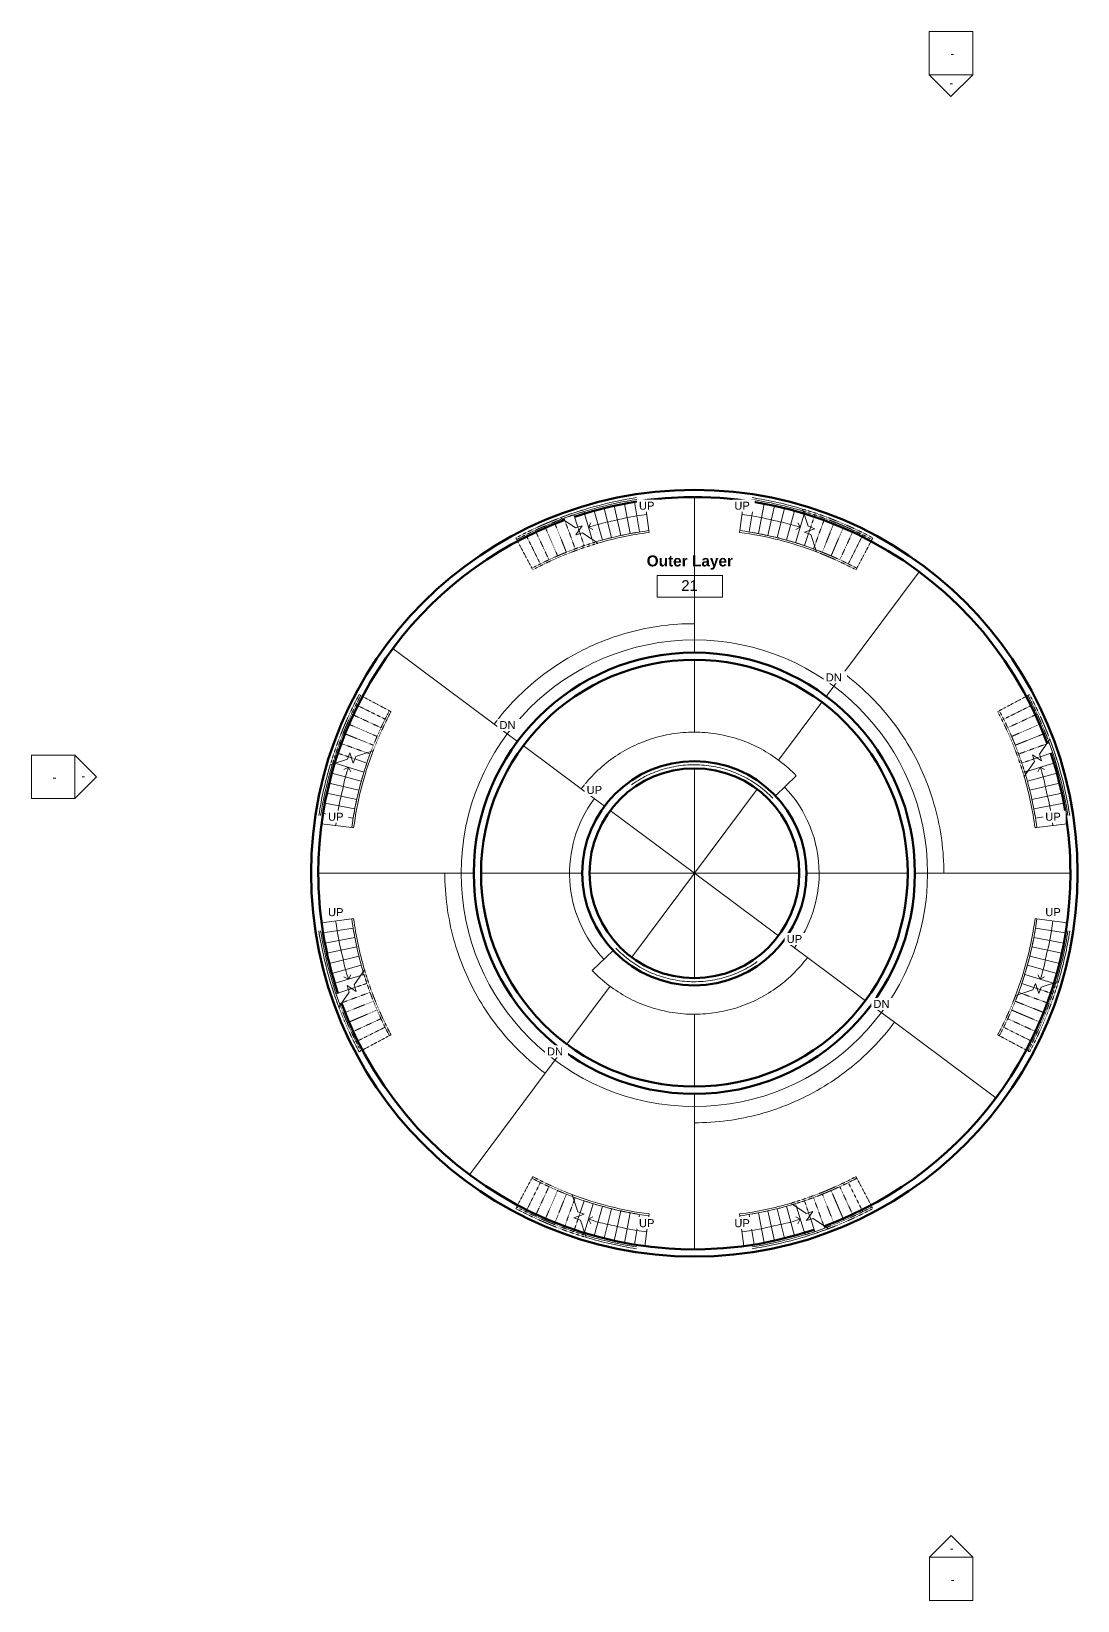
# Model space of a CAD drawing. Header units: inches. Extents: x -1067 to 992, y -835 to 901.
# Drawn here: x -1067 to 91, y -835 to 901 of the extents above; entities that cross this region are included whole.
import ezdxf

# ---------------------------------------------------------------- set-up
doc = ezdxf.new("R2010")
doc.units = ezdxf.units.IN
doc.header["$MEASUREMENT"] = 0
doc.linetypes.add('Overhead 1_16_', pattern=[0.101562, 0.0625, -0.039062])
for name, color, linetype, lineweight in [('A-ANNO-SYMB', 6, 'Continuous', 9), ('A-ANNO-TEXT', 2, 'Continuous', 9), ('A-AREA-IDEN', 2, 'Continuous', 9), ('A-DETL', 5, 'Continuous', 9), ('A-FLOR-HRAL', 1, 'Continuous', 9), ('A-FLOR-STRS', 2, 'Continuous', 9), ('A-SECT-MBND', 5, 'Overhead 1_16_', 9), ('A-WALL', 2, 'Continuous', 13)]:
    doc.layers.add(name, color=color, linetype=linetype, lineweight=lineweight)

# ---------------------------------------------------------------- blocks, each defined once
blk = doc.blocks.new('Railing - Railing-176535-Arena O Ring')
at = {"layer": 'A-FLOR-HRAL'}
for p, q in [((-688.7, 105.3), (-691.2, 104.5)), ((-688.7, 105.3), (-691.2, 104.5)), ((-712.3, 20.3), (-710.3, 20)), ((-710.3, 20), (-712.3, 20.3))]:
    blk.add_line(p, q, dxfattribs=at)
for points in [[(-691.2, 104.5), (-701.4, 77.4), (-708.5, 49), (-712.3, 20.3)], [(-712.3, 20.3), (-708.5, 49), (-701.4, 77.4), (-691.2, 104.5)], [(-710.3, 20), (-706.5, 49.1), (-699.2, 77.9), (-688.7, 105.3)], [(-710.3, 20), (-706.5, 49.1), (-699.2, 77.9), (-688.7, 105.3)]]:
    blk.add_open_spline(points, degree=3, dxfattribs=at)
at = {"layer": 'A-SECT-MBND'}
blk.add_line((-670.8, 149.6), (-669, 148.7), dxfattribs=at)
for radius, end in [(382.2, 159.3876), (380.2, 159.1443)]:
    blk.add_arc((-333.4, -30.1), radius, 151.9565, end, dxfattribs=at)
blk = doc.blocks.new('Railing - Railing-176539-Arena O Ring')
at = {"layer": 'A-FLOR-HRAL'}
blk.add_line((-733.9, 90.4), (-736.3, 89.6), dxfattribs=at)
blk.add_line((-733.9, 90.4), (-736.3, 89.6), dxfattribs=at)
for points in [[(-736.3, 89.6), (-741.7, 71.4), (-745.9, 52.7), (-748.8, 33.9)], [(-748.8, 33.9), (-745.9, 52.7), (-741.7, 71.4), (-736.3, 89.6)], [(-746.8, 33.6), (-743.8, 52.8), (-739.5, 71.8), (-733.9, 90.4)], [(-746.8, 33.6), (-743.8, 52.8), (-739.5, 71.8), (-733.9, 90.4)]]:
    blk.add_open_spline(points, degree=3, dxfattribs=at)
at = {"layer": 'A-SECT-MBND'}
blk.add_line((-704.3, 167.5), (-702.6, 166.5), dxfattribs=at)
for radius, end in [(420.2, 163.4497), (418.2, 163.259)]:
    blk.add_arc((-333.4, -30.1), radius, 151.9565, end, dxfattribs=at)
blk = doc.blocks.new('Railing - Railing-176648-Arena O Ring')
at = {"layer": 'A-FLOR-HRAL'}
blk.add_line((-726.7, -178.2), (-725.3, -176.2), dxfattribs=at)
blk.add_line((-726.7, -178.2), (-725.3, -176.2), dxfattribs=at)
for points in [[(-748.8, -94), (-744.3, -122.7), (-736.9, -151.1), (-726.7, -178.2)], [(-748.8, -94.1), (-744.3, -122.7), (-736.9, -151.1), (-726.7, -178.2)], [(-746.8, -93.7), (-742.5, -121.8), (-735.2, -149.6), (-725.3, -176.2)], [(-725.3, -176.2), (-735.2, -149.6), (-742.5, -121.8), (-746.8, -93.8)]]:
    blk.add_open_spline(points, degree=3, dxfattribs=at)
at = {"layer": 'A-SECT-MBND'}
blk.add_line((-702.6, -226.7), (-704.3, -227.7), dxfattribs=at)
for radius, start in [(420.2, 200.6405), (418.2, 200.4499)]:
    blk.add_arc((-333.4, -30.1), radius, start, 208.0435, dxfattribs=at)
blk = doc.blocks.new('Railing - Railing-176652-Arena O Ring')
at = {"layer": 'A-FLOR-HRAL'}
for p, q in [((-710.3, -80.2), (-712.3, -80.5)), ((-712.3, -80.5), (-710.3, -80.2)), ((-699.8, -139.1), (-698.3, -137)), ((-699.8, -139.1), (-698.3, -137))]:
    blk.add_line(p, q, dxfattribs=at)
for points in [[(-712.3, -80.5), (-709.7, -100.3), (-705.5, -120), (-699.8, -139.1)], [(-712.3, -80.5), (-709.7, -100.3), (-705.5, -120), (-699.8, -139.1)], [(-698.3, -137), (-703.8, -118.4), (-707.8, -99.4), (-710.3, -80.2)], [(-710.3, -80.2), (-707.8, -99.4), (-703.8, -118.4), (-698.3, -137)]]:
    blk.add_open_spline(points, degree=3, dxfattribs=at)
at = {"layer": 'A-SECT-MBND'}
blk.add_line((-669, -208.9), (-670.8, -209.8), dxfattribs=at)
for radius, start in [(380.2, 196.3352), (382.2, 196.5784)]:
    blk.add_arc((-333.4, -30.1), radius, start, 208.0435, dxfattribs=at)
blk = doc.blocks.new('Railing - Railing-176851-Arena O Ring')
at = {"layer": 'A-FLOR-HRAL'}
blk.add_line((-481.6, 363.2), (-479.6, 361.8), dxfattribs=at)
blk.add_line((-481.6, 363.2), (-479.6, 361.8), dxfattribs=at)
for points in [[(-397.4, 385.3), (-426.1, 380.8), (-454.4, 373.4), (-481.6, 363.2)], [(-397.4, 385.3), (-426.1, 380.8), (-454.4, 373.4), (-481.6, 363.2)], [(-479.6, 361.8), (-452.9, 371.7), (-425.2, 378.9), (-397.1, 383.3)], [(-397.1, 383.3), (-425.2, 379), (-452.9, 371.7), (-479.6, 361.8)]]:
    blk.add_open_spline(points, degree=3, dxfattribs=at)
at = {"layer": 'A-SECT-MBND'}
blk.add_line((-530.1, 339.1), (-531, 340.8), dxfattribs=at)
for radius, start in [(420.2, 110.6405), (418.2, 110.4499)]:
    blk.add_arc((-333.4, -30.1), radius, start, 118.0435, dxfattribs=at)
blk = doc.blocks.new('Railing - Railing-176855-Arena O Ring')
at = {"layer": 'A-FLOR-HRAL'}
for p, q in [((-383.5, 346.8), (-383.8, 348.8)), ((-383.8, 348.8), (-383.5, 346.8)), ((-442.5, 336.3), (-440.4, 334.8)), ((-442.5, 336.3), (-440.4, 334.8))]:
    blk.add_line(p, q, dxfattribs=at)
for points in [[(-383.8, 348.8), (-403.6, 346.2), (-423.3, 342), (-442.5, 336.3)], [(-383.8, 348.8), (-403.6, 346.2), (-423.3, 342), (-442.5, 336.3)], [(-440.4, 334.8), (-421.8, 340.3), (-402.7, 344.3), (-383.5, 346.8)], [(-383.5, 346.8), (-402.7, 344.3), (-421.8, 340.3), (-440.4, 334.8)]]:
    blk.add_open_spline(points, degree=3, dxfattribs=at)
at = {"layer": 'A-SECT-MBND'}
blk.add_line((-512.2, 305.5), (-513.1, 307.3), dxfattribs=at)
for radius, start in [(382.2, 106.5784), (380.2, 106.3352)]:
    blk.add_arc((-333.4, -30.1), radius, start, 118.0435, dxfattribs=at)
blk = doc.blocks.new('Railing - Railing-176962-Arena O Ring')
at = {"layer": 'A-FLOR-HRAL'}
for p, q in [((-283, 348.8), (-283.3, 346.8)), ((-283.3, 346.8), (-283, 348.8)), ((-198.1, 325.2), (-198.9, 327.7)), ((-198.1, 325.2), (-198.9, 327.7))]:
    blk.add_line(p, q, dxfattribs=at)
for points in [[(-198.9, 327.7), (-226, 337.9), (-254.3, 345), (-283, 348.8)], [(-283, 348.8), (-254.3, 345), (-226, 337.9), (-198.9, 327.7)], [(-283.3, 346.8), (-254.2, 343), (-225.5, 335.7), (-198.1, 325.2)], [(-283.3, 346.8), (-254.2, 343), (-225.5, 335.7), (-198.1, 325.2)]]:
    blk.add_open_spline(points, degree=3, dxfattribs=at)
at = {"layer": 'A-SECT-MBND'}
blk.add_line((-153.7, 307.3), (-154.7, 305.5), dxfattribs=at)
for radius, end in [(382.2, 69.3876), (380.2, 69.1443)]:
    blk.add_arc((-333.4, -30.1), radius, 61.9565, end, dxfattribs=at)
blk = doc.blocks.new('Railing - Railing-176966-Arena O Ring')
at = {"layer": 'A-FLOR-HRAL'}
blk.add_line((-212.9, 370.4), (-213.7, 372.7), dxfattribs=at)
blk.add_line((-212.9, 370.4), (-213.7, 372.7), dxfattribs=at)
for points in [[(-269.8, 383.3), (-250.6, 380.3), (-231.5, 376), (-212.9, 370.4)], [(-269.8, 383.3), (-250.6, 380.3), (-231.5, 376), (-212.9, 370.4)], [(-269.5, 385.3), (-250.6, 382.4), (-232, 378.2), (-213.7, 372.7)], [(-213.7, 372.7), (-232, 378.2), (-250.6, 382.4), (-269.4, 385.3)]]:
    blk.add_open_spline(points, degree=3, dxfattribs=at)
at = {"layer": 'A-SECT-MBND'}
blk.add_line((-135.8, 340.8), (-136.8, 339.1), dxfattribs=at)
for radius, end in [(420.2, 73.4497), (418.2, 73.259)]:
    blk.add_arc((-333.4, -30.1), radius, 61.9565, end, dxfattribs=at)
blk = doc.blocks.new('Railing - Railing-177097-Arena O Ring')
at = {"layer": 'A-FLOR-HRAL'}
blk.add_line((59.8, 118.1), (58.5, 116), dxfattribs=at)
blk.add_line((59.8, 118.1), (58.5, 116), dxfattribs=at)
for points in [[(58.5, 116), (68.4, 89.4), (75.6, 61.7), (79.9, 33.6)], [(79.9, 33.6), (75.6, 61.7), (68.4, 89.4), (58.5, 116)], [(81.9, 33.9), (77.5, 62.6), (70.1, 90.9), (59.8, 118.1)], [(81.9, 33.9), (77.5, 62.6), (70.1, 90.9), (59.8, 118.1)]]:
    blk.add_open_spline(points, degree=3, dxfattribs=at)
at = {"layer": 'A-SECT-MBND'}
blk.add_line((35.7, 166.5), (37.5, 167.5), dxfattribs=at)
for radius, start in [(418.2, 20.4499), (420.2, 20.6405)]:
    blk.add_arc((-333.4, -30.1), radius, start, 28.0435, dxfattribs=at)
blk = doc.blocks.new('Railing - Railing-177101-Arena O Ring')
at = {"layer": 'A-FLOR-HRAL'}
for p, q in [((32.9, 79), (31.5, 76.9)), ((32.9, 79), (31.5, 76.9)), ((43.5, 20), (45.5, 20.3)), ((45.5, 20.3), (43.5, 20))]:
    blk.add_line(p, q, dxfattribs=at)
for points in [[(31.5, 76.9), (36.9, 58.3), (41, 39.2), (43.5, 20)], [(43.5, 20), (41, 39.2), (36.9, 58.3), (31.5, 76.9)], [(45.5, 20.3), (42.8, 40.1), (38.6, 59.8), (32.9, 79)], [(45.5, 20.3), (42.8, 40.1), (38.6, 59.8), (32.9, 79)]]:
    blk.add_open_spline(points, degree=3, dxfattribs=at)
at = {"layer": 'A-SECT-MBND'}
blk.add_line((2.2, 148.7), (3.9, 149.6), dxfattribs=at)
for radius, start in [(380.2, 16.3352), (382.2, 16.5784)]:
    blk.add_arc((-333.4, -30.1), radius, start, 28.0435, dxfattribs=at)
blk = doc.blocks.new('Railing - Railing-177201-Arena O Ring')
at = {"layer": 'A-FLOR-HRAL'}
for p, q in [((45.5, -80.5), (43.5, -80.2)), ((43.5, -80.2), (45.5, -80.5)), ((21.9, -165.5), (24.3, -164.7)), ((21.9, -165.5), (24.3, -164.7))]:
    blk.add_line(p, q, dxfattribs=at)
for points in [[(43.5, -80.2), (39.6, -109.3), (32.4, -138), (21.9, -165.5)], [(43.5, -80.2), (39.6, -109.3), (32.4, -138), (21.9, -165.5)], [(24.3, -164.7), (34.5, -137.6), (41.7, -109.2), (45.5, -80.5)], [(45.5, -80.5), (41.7, -109.2), (34.5, -137.6), (24.3, -164.7)]]:
    blk.add_open_spline(points, degree=3, dxfattribs=at)
at = {"layer": 'A-SECT-MBND'}
blk.add_line((3.9, -209.8), (2.2, -208.9), dxfattribs=at)
for radius, end in [(380.2, 339.1443), (382.2, 339.3876)]:
    blk.add_arc((-333.4, -30.1), radius, 331.9565, end, dxfattribs=at)
blk = doc.blocks.new('Railing - Railing-177205-Arena O Ring')
at = {"layer": 'A-FLOR-HRAL'}
blk.add_line((67.1, -150.6), (69.4, -149.8), dxfattribs=at)
blk.add_line((67.1, -150.6), (69.4, -149.8), dxfattribs=at)
for points in [[(79.9, -93.7), (77, -112.9), (72.7, -132), (67.1, -150.6)], [(79.9, -93.8), (77, -112.9), (72.7, -132), (67.1, -150.6)], [(81.9, -94), (79, -112.9), (74.8, -131.5), (69.4, -149.8)], [(69.4, -149.8), (74.8, -131.5), (79, -112.9), (81.9, -94.1)]]:
    blk.add_open_spline(points, degree=3, dxfattribs=at)
at = {"layer": 'A-SECT-MBND'}
blk.add_line((37.5, -227.7), (35.7, -226.7), dxfattribs=at)
for radius, end in [(418.2, 343.259), (420.2, 343.4497)]:
    blk.add_arc((-333.4, -30.1), radius, 331.9565, end, dxfattribs=at)
blk = doc.blocks.new('Railing - Railing-177312-Arena O Ring')
at = {"layer": 'A-FLOR-HRAL'}
for p, q in [((-468.8, -385.4), (-468, -387.9)), ((-468.8, -385.4), (-468, -387.9)), ((-383.8, -409), (-383.5, -407)), ((-383.5, -407), (-383.8, -409))]:
    blk.add_line(p, q, dxfattribs=at)
for points in [[(-383.5, -407), (-412.6, -403.1), (-441.4, -395.9), (-468.8, -385.4)], [(-383.5, -407), (-412.6, -403.1), (-441.4, -395.9), (-468.8, -385.4)], [(-468, -387.9), (-440.9, -398), (-412.5, -405.2), (-383.8, -409)], [(-383.8, -409), (-412.5, -405.2), (-440.9, -398), (-468, -387.9)]]:
    blk.add_open_spline(points, degree=3, dxfattribs=at)
at = {"layer": 'A-SECT-MBND'}
blk.add_line((-513.1, -367.4), (-512.2, -365.7), dxfattribs=at)
for radius, end in [(382.2, 249.3876), (380.2, 249.1443)]:
    blk.add_arc((-333.4, -30.1), radius, 241.9565, end, dxfattribs=at)
blk = doc.blocks.new('Railing - Railing-177316-Arena O Ring')
at = {"layer": 'A-FLOR-HRAL'}
blk.add_line((-453.9, -430.6), (-453.1, -432.9), dxfattribs=at)
blk.add_line((-453.9, -430.6), (-453.1, -432.9), dxfattribs=at)
for points in [[(-397.1, -443.5), (-416.3, -440.5), (-435.3, -436.2), (-453.9, -430.6)], [(-397.1, -443.5), (-416.3, -440.5), (-435.3, -436.2), (-453.9, -430.6)], [(-453.1, -432.9), (-434.9, -438.3), (-416.2, -442.5), (-397.4, -445.4)], [(-397.4, -445.4), (-416.2, -442.5), (-434.9, -438.3), (-453.1, -432.9)]]:
    blk.add_open_spline(points, degree=3, dxfattribs=at)
at = {"layer": 'A-SECT-MBND'}
blk.add_line((-531, -401), (-530.1, -399.2), dxfattribs=at)
for radius, end in [(420.2, 253.4497), (418.2, 253.259)]:
    blk.add_arc((-333.4, -30.1), radius, 241.9565, end, dxfattribs=at)
blk = doc.blocks.new('Railing - Railing-177423-Arena O Ring')
at = {"layer": 'A-FLOR-HRAL'}
blk.add_line((-185.3, -423.4), (-187.3, -422), dxfattribs=at)
blk.add_line((-185.3, -423.4), (-187.3, -422), dxfattribs=at)
for points in [[(-187.3, -422), (-213.9, -431.9), (-241.7, -439.1), (-269.8, -443.5)], [(-269.8, -443.5), (-241.7, -439.1), (-213.9, -431.9), (-187.3, -422)], [(-269.5, -445.4), (-240.8, -441), (-212.4, -433.6), (-185.3, -423.4)], [(-269.4, -445.4), (-240.8, -441), (-212.4, -433.6), (-185.3, -423.4)]]:
    blk.add_open_spline(points, degree=3, dxfattribs=at)
at = {"layer": 'A-SECT-MBND'}
blk.add_line((-136.8, -399.2), (-135.8, -401), dxfattribs=at)
for radius, start in [(418.2, 290.4499), (420.2, 290.6405)]:
    blk.add_arc((-333.4, -30.1), radius, start, 298.0435, dxfattribs=at)
blk = doc.blocks.new('Railing - Railing-177427-Arena O Ring')
at = {"layer": 'A-FLOR-HRAL'}
for p, q in [((-224.4, -396.4), (-226.5, -395)), ((-224.4, -396.4), (-226.5, -395)), ((-283.3, -407), (-283, -409)), ((-283, -409), (-283.3, -407))]:
    blk.add_line(p, q, dxfattribs=at)
for points in [[(-226.5, -395), (-245.1, -400.4), (-264.1, -404.5), (-283.3, -407)], [(-283.3, -407), (-264.1, -404.5), (-245.1, -400.4), (-226.5, -395)], [(-283, -409), (-263.2, -406.4), (-243.5, -402.1), (-224.4, -396.4)], [(-283, -409), (-263.2, -406.4), (-243.5, -402.1), (-224.4, -396.4)]]:
    blk.add_open_spline(points, degree=3, dxfattribs=at)
at = {"layer": 'A-SECT-MBND'}
blk.add_line((-154.7, -365.7), (-153.7, -367.4), dxfattribs=at)
for radius, start in [(380.2, 286.3352), (382.2, 286.5784)]:
    blk.add_arc((-333.4, -30.1), radius, start, 298.0435, dxfattribs=at)
blk = doc.blocks.new('Elevation - Detail Number-151647-Arena O Ring')
at = {"layer": 'A-ANNO-SYMB'}
for p, q in [((-0.25, -0.25), (-0.25, 0.25)), ((-0.25, 0.25), (0.25, 0.25)), ((0.25, 0.25), (0.25, -0.25)), ((0.25, -0.25), (-0.25, -0.25))]:
    blk.add_line(p, q, dxfattribs=at)
blk = doc.blocks.new('Elevation - Detail Number-V1-Arena O Ring')
at = {"layer": 'A-ANNO-SYMB'}
for p, q in [((0, 0.25), (-0.25, 0)), ((0.25, 0), (0, 0.25)), ((-0.25, 0), (0.25, 0))]:
    blk.add_line(p, q, dxfattribs=at)
blk = doc.blocks.new('Elevation - Detail Number-151370-Arena O Ring')
at = {"layer": 'A-ANNO-SYMB'}
for p, q in [((0, 0.25), (-0.25, 0)), ((0.25, 0), (0, 0.25)), ((-0.25, 0), (0.25, 0))]:
    blk.add_line(p, q, dxfattribs=at)
blk = doc.blocks.new('Room Tag - Room Tag-84095-Arena O Ring')
at = {"layer": 'A-AREA-IDEN'}
for p, q in [((-0.375, -0.0625), (-0.375, -0.3125)), ((-0.375, -0.0625), (0.375, -0.0625)), ((0.375, -0.0625), (0.375, -0.3125)), ((-0.375, -0.3125), (0.375, -0.3125))]:
    blk.add_line(p, q, dxfattribs=at)

msp = doc.modelspace()

# ---------------------------------------------------------------- linework, layer by layer
at = {"layer": 'A-ANNO-TEXT'}
for p, q in [((-448, 357.5), (-450.6, 352.6)), ((-445.7, 350), (-450.6, 352.6)), ((-221.1, 350), (-216.3, 352.6)), ((-218.8, 357.5), (-216.3, 352.6)), ((-721, 84.5), (-716.1, 87.1)), ((-713.6, 82.2), (-716.1, 87.1)), ((46.7, 82.2), (49.3, 87.1)), ((54.1, 84.5), (49.3, 87.1)), ((-721, -144.7), (-716.1, -147.2)), ((-713.6, -142.4), (-716.1, -147.2)), ((46.7, -142.4), (49.3, -147.2)), ((54.1, -144.7), (49.3, -147.2)), ((-445.7, -410.2), (-450.6, -412.8)), ((-448, -417.7), (-450.6, -412.8)), ((-221.1, -410.2), (-216.3, -412.8)), ((-218.8, -417.7), (-216.3, -412.8))]:
    msp.add_line(p, q, dxfattribs=at)
for points in [[(-397, 365.1), (-407.9, 363.3), (-418.6, 360.8), (-429.3, 358.1)], [(-386.2, 366.7), (-389.8, 366.2), (-393.4, 365.6), (-397, 365.1)], [(-280.7, 366.7), (-277, 366.2), (-273.4, 365.6), (-269.8, 365.1)], [(-269.8, 365.1), (-258.9, 363.3), (-248.3, 360.8), (-237.6, 358.1)], [(-429.4, 358.5), (-436.5, 356.7), (-443.6, 354.8), (-450.6, 352.6)], [(-237.5, 358.5), (-230.3, 356.7), (-223.3, 354.8), (-216.3, 352.6)], [(-722, 65.9), (-720.2, 73), (-718.3, 80.1), (-716.1, 87.1)], [(55.1, 65.9), (53.4, 73), (51.4, 80.1), (49.3, 87.1)], [(-728.6, 33.5), (-726.8, 44.4), (-724.3, 55.1), (-721.6, 65.7)], [(61.7, 33.5), (60, 44.4), (57.4, 55.1), (54.7, 65.7)], [(-730.2, 22.7), (-729.7, 26.3), (-729.2, 29.9), (-728.6, 33.5)], [(63.3, 22.7), (62.8, 26.3), (62.3, 29.9), (61.7, 33.5)], [(-730.2, -82.8), (-729.7, -86.5), (-729.2, -90.1), (-728.6, -93.7)], [(63.3, -82.8), (62.8, -86.5), (62.3, -90.1), (61.7, -93.7)], [(-728.6, -93.7), (-726.8, -104.6), (-724.3, -115.3), (-721.6, -125.9)], [(61.7, -93.7), (60, -104.6), (57.4, -115.3), (54.7, -125.9)], [(-722, -126), (-720.2, -133.2), (-718.3, -140.2), (-716.1, -147.2)], [(55.1, -126), (53.4, -133.2), (51.4, -140.2), (49.3, -147.2)], [(-429.4, -418.7), (-436.5, -416.9), (-443.6, -414.9), (-450.6, -412.8)], [(-237.5, -418.7), (-230.3, -416.9), (-223.3, -414.9), (-216.3, -412.8)], [(-397, -425.2), (-407.9, -423.5), (-418.6, -420.9), (-429.3, -418.2)], [(-386.2, -426.8), (-389.8, -426.4), (-393.4, -425.8), (-397, -425.2)], [(-280.7, -426.8), (-277, -426.4), (-273.4, -425.8), (-269.8, -425.2)], [(-269.8, -425.2), (-258.9, -423.5), (-248.3, -420.9), (-237.6, -418.2)]]:
    msp.add_open_spline(points, degree=3, dxfattribs=at)
at = {"layer": 'A-DETL'}
for p, q in [((-333.4, 245.9), (-333.4, 385.9)), ((-168.5, 191.2), (-84.8, 303.4)), ((-333.4, 213.9), (-333.4, 227.9)), ((-554.7, 134.9), (-666.9, 218.5)), ((-333.4, 125.9), (-333.4, 205.9)), ((-168.5, 191.2), (-187.6, 165.5)), ((-192.4, 159.1), (-240.2, 95)), ((-554.7, 134.9), (-529, 115.7)), ((-522.6, 111), (-458.5, 63.1)), ((-333.4, -30.1), (-333.4, 85.9)), ((-264.1, 62.9), (-333.4, -30.1)), ((-426.4, 39.2), (-333.4, -30.1)), ((-609.4, -30.1), (-749.4, -30.1)), ((-577.4, -30.1), (-591.4, -30.1)), ((-457.4, -30.1), (-569.4, -30.1)), ((-333.4, -30.1), (-449.4, -30.1)), ((-402.7, -123.1), (-333.4, -30.1)), ((-333.4, -30.1), (-217.4, -30.1)), ((-333.4, -30.1), (-333.4, -146.1)), ((-240.5, -99.4), (-333.4, -30.1)), ((-209.4, -30.1), (-97.4, -30.1)), ((-89.4, -30.1), (-75.4, -30.1)), ((-57.4, -30.1), (82.6, -30.1)), ((-144.2, -171.1), (-208.3, -123.3)), ((-474.4, -219.3), (-426.7, -155.2)), ((-333.4, -186), (-333.4, -266)), ((-112.1, -195), (-137.8, -175.9)), ((-112.1, -195), (0.1, -278.7)), ((-498.4, -251.4), (-479.2, -225.7)), ((-498.4, -251.4), (-582, -363.6)), ((-333.4, -274.1), (-333.4, -288.1)), ((-333.4, -306.1), (-333.4, -446))]:
    msp.add_line(p, q, dxfattribs=at)
msp.add_circle((-333.4, -30.1), 258, dxfattribs=at)
for radius, start, end in [(244, 101.0127, 102.0872), (244, 98.1333, 99.1432), (244, 95.2755, 95.9541), (244, 91.7185, 92.4266), (244, 88.5524, 89.5682), (244, 85.6127, 86.6873), (244, 82.7304, 83.7516), (244, 79.8713, 80.6065), (244, 113.5363, 114.5334), (244, 110.6798, 111.2903), (244, 107.0708, 107.8308), (244, 103.9446, 104.971), (244, 76.3761, 77.0223), (244, 73.1615, 74.1652), (244, 70.213, 71.2871), (244, 67.3277, 68.3588), (244, 64.4672, 65.2499), (244, 122.4311, 123.2348), (244, 119.338, 120.3736), (244, 116.4131, 117.4867), (244, 61.047, 61.618), (244, 57.7721, 58.7621), (244, 128.9395, 129.922), (244, 126.0842, 126.6113), (244, 54.8138, 55.8865), (244, 51.9251, 52.965), (244, 49.0632, 49.8863), (244, 134.7323, 135.7761), (244, 131.8139, 132.8857), (244, 45.7356, 46.2136), (244, 141.4886, 141.9114), (244, 137.7977, 138.6388), (244, 42.3844, 43.3589), (244, 39.415, 40.4856), (244, 144.3428, 145.3087), (244, 36.5228, 37.5702), (244, 33.6592, 34.5171), (244, 150.1275, 151.1783), (244, 147.2149, 148.2842), (244, 30.4488, 30.8091), (244, 153.1693, 154.0427), (244, 26.9986, 27.9555), (244, 24.0167, 25.0844), (244, 159.7463, 160.6934), (244, 156.8931, 157.1823), (138, 143.2985, 223.6533), (138, 360, 43.6533), (244, 21.1206, 22.1745), (244, 162.6162, 163.6822), (244, 18.2554, 19.1433), (244, 15.1974, 15.4046), (244, 168.5451, 169.4465), (244, 165.5236, 166.5804), (244, 11.6152, 12.552), (244, 172.3077, 172.4097), (244, 8.619, 9.683), (244, 175.1498, 176.0756), (244, 5.7187, 6.7781), (244, 2.8517, 3.7656), (244, 178.0178, 179.0797), (244, 180.9203, 181.9822), (138, 323.2985, 360), (244, 183.9244, 184.8502), (244, 356.2344, 357.1483), (244, 187.5903, 187.6923), (244, 350.317, 351.381), (244, 353.2219, 354.2813), (244, 190.5535, 191.4549), (244, 193.4196, 194.4764), (244, 347.448, 348.3848), (244, 196.3178, 197.3838), (244, 344.5954, 344.8026), (244, 199.3066, 200.2537), (244, 337.8255, 338.8794), (244, 340.8567, 341.7446), (244, 202.8177, 203.1069), (244, 205.9573, 206.8307), (244, 334.9156, 335.9833), (244, 208.8217, 209.8725), (244, 329.1909, 329.5512), (244, 332.0445, 333.0014), (244, 211.7158, 212.7851), (244, 214.6913, 215.6572), (244, 325.4829, 326.3408), (244, 218.0886, 218.5114), (244, 319.5144, 320.585), (244, 322.4298, 323.4772), (244, 221.3612, 222.2023), (244, 224.2239, 225.2677), (244, 313.7864, 314.2644), (244, 316.6411, 317.6156), (244, 227.1143, 228.1861), (244, 230.078, 231.0605), (244, 307.035, 308.0749), (244, 310.1137, 310.9368), (244, 233.3887, 233.9158), (244, 236.7652, 237.5689), (244, 239.6264, 240.662), (244, 301.2379, 302.2279), (244, 304.1135, 305.1862), (244, 242.5133, 243.5869), (244, 245.4666, 246.4637), (244, 248.7097, 249.3202), (244, 288.7129, 289.787), (244, 291.6412, 292.6723), (244, 294.7501, 295.5328), (244, 298.382, 298.953), (244, 252.1692, 252.9292), (244, 255.029, 256.0554), (244, 257.9128, 258.9873), (244, 260.8568, 261.8667), (244, 264.0459, 264.7245), (244, 267.5734, 268.2815), (244, 270.4318, 271.4476), (244, 273.3127, 274.3873), (244, 276.2484, 277.2696), (244, 279.3935, 280.1287), (244, 282.9777, 283.6239), (244, 285.8348, 286.8385)]:
    msp.add_arc((-333.4, -30.1), radius, start, end, dxfattribs=at)
at = {"layer": 'A-FLOR-STRS'}
for p, q in [((-388.2, 382.2), (-383.8, 348.8)), ((-283, 348.8), (-278.6, 382.2)), ((-466.8, 366.3), (-462.2, 352.6)), ((-455.8, 369.8), (-446.4, 339)), ((-444.2, 370.8), (-435.2, 338.4)), ((-433.1, 373.7), (-425.1, 341)), ((-422, 376.3), (-414.8, 343.4)), ((-410.8, 378.6), (-404.5, 345.5)), ((-399.6, 380.6), (-394.2, 347.3)), ((-272.7, 347.3), (-267.3, 380.6)), ((-262.3, 345.5), (-256, 378.6)), ((-252, 343.4), (-244.8, 376.3)), ((-241.8, 341), (-233.7, 373.7)), ((-231.6, 338.4), (-222.6, 370.8)), ((-221.5, 335.4), (-211.8, 367.1)), ((-212.9, 370.4), (-207.4, 353.6)), ((-465, 351.8), (-479.6, 361.8)), ((-477.6, 362.5), (-476.6, 359.8)), ((-457.6, 354), (-465, 351.8)), ((-464.4, 344.1), (-457.6, 354)), ((-461, 349.1), (-459.8, 345.5)), ((-200.2, 350.9), (-211.6, 347.2)), ((-211.6, 347.2), (-204.4, 344.5)), ((-207.4, 353.6), (-200.2, 350.9)), ((-205.9, 349.1), (-204.7, 352.6)), ((-457.1, 346.3), (-464.4, 344.1)), ((-442.5, 336.3), (-457.1, 346.3)), ((-211.5, 332.2), (-207.1, 345.5)), ((-204.4, 344.5), (-198.9, 327.7)), ((-201.6, 328.7), (-200.3, 332.2)), ((-333.4, 245.9), (-333.4, 213.9)), ((-168.5, 191.2), (-187.6, 165.5)), ((-554.7, 134.9), (-529, 115.7)), ((-708, 98.9), (-691.2, 104.5)), ((48.4, 101.5), (58.5, 116)), ((59.1, 114.1), (56.5, 113.1)), ((-733.9, 90.4), (-717.1, 95.9)), ((-698.9, 81.8), (-730.6, 91.5)), ((-717.1, 95.9), (-714.4, 103.1)), ((-712.6, 97.5), (-716.1, 98.7)), ((-714.4, 103.1), (-710.7, 91.7)), ((-710.7, 91.7), (-708, 98.9)), ((-695.7, 91.8), (-709, 96.3)), ((-692.2, 101.7), (-695.7, 103)), ((32.9, 79), (43, 93.6)), ((66.5, 92.3), (35.6, 82.9)), ((43, 93.6), (40.8, 100.9)), ((40.8, 100.9), (50.6, 94.1)), ((45.7, 97.5), (42.2, 96.3)), ((50.6, 94.1), (48.4, 101.5)), ((63, 103.3), (49.3, 98.7)), ((-704.5, 61.6), (-737.3, 69.6)), ((-701.9, 71.7), (-734.4, 80.7)), ((-243.7, 55.5), (-220.6, 77.6)), ((67.5, 80.7), (35, 71.7)), ((70.4, 69.6), (37.7, 61.6)), ((-706.9, 51.3), (-739.8, 58.5)), ((-432.8, 44), (-458.5, 63.1)), ((73, 58.5), (40, 51.3)), ((-710.8, 30.7), (-744.1, 36)), ((-709, 41), (-742.1, 47.3)), ((75.3, 47.3), (42.1, 41)), ((77.2, 36), (44, 30.7)), ((-712.3, 20.3), (-745.8, 24.7)), ((78.9, 24.7), (45.5, 20.3)), ((-609.4, -30.1), (-577.4, -30.1)), ((-57.4, -30.1), (-89.4, -30.1)), ((-745.8, -84.9), (-712.3, -80.5)), ((45.5, -80.5), (78.9, -84.9)), ((-744.1, -96.2), (-710.8, -90.9)), ((-742.1, -107.5), (-709, -101.2)), ((42.1, -101.2), (75.3, -107.5)), ((44, -90.9), (77.2, -96.2)), ((-739.8, -118.7), (-706.9, -111.5)), ((-423.1, -115.7), (-446.3, -137.8)), ((-234, -104.2), (-208.3, -123.3)), ((40, -111.5), (73, -118.7)), ((-737.3, -129.8), (-704.5, -121.7)), ((-734.4, -140.9), (-701.9, -131.9)), ((35, -131.9), (67.5, -140.9)), ((37.7, -121.7), (70.4, -129.8)), ((-733.3, -152.5), (-702.5, -143.1)), ((-707.6, -161.1), (-717.5, -154.3)), ((-717.5, -154.3), (-715.3, -161.6)), ((-699.8, -139.1), (-709.8, -153.7)), ((-709.8, -153.7), (-707.6, -161.1)), ((28.9, -152), (42.2, -156.4)), ((32.1, -142), (63.7, -151.7)), ((43.8, -151.9), (41.2, -159.1)), ((47.6, -163.3), (43.8, -151.9)), ((50.3, -156.1), (47.6, -163.3)), ((67.1, -150.6), (50.3, -156.1)), ((-729.8, -163.5), (-716.1, -158.8)), ((-726, -174.3), (-723.3, -173.3)), ((-715.3, -161.6), (-725.3, -176.2)), ((-712.6, -157.7), (-709, -156.4)), ((41.2, -159.1), (24.3, -164.7)), ((25.4, -161.9), (28.9, -163.2)), ((45.7, -157.7), (49.3, -158.8)), ((-112.1, -195), (-137.8, -175.9)), ((-498.4, -251.4), (-479.2, -225.7)), ((-333.4, -306.1), (-333.4, -274.1)), ((-462.4, -404.7), (-468, -387.9)), ((-465.2, -388.9), (-466.5, -392.4)), ((-455.3, -392.4), (-459.8, -405.7)), ((-445.3, -395.6), (-455, -427.2)), ((-435.2, -398.5), (-444.2, -431)), ((-222.6, -431), (-231.6, -398.5)), ((-224.4, -396.4), (-209.8, -406.5)), ((-211, -430), (-220.4, -399.1)), ((-466.6, -411.1), (-455.2, -407.3)), ((-459.4, -413.8), (-466.6, -411.1)), ((-455.2, -407.3), (-462.4, -404.7)), ((-461, -409.2), (-462.2, -412.8)), ((-453.9, -430.6), (-459.4, -413.8)), ((-425.1, -401.2), (-433.1, -433.9)), ((-414.8, -403.6), (-422, -436.5)), ((-404.5, -405.7), (-410.8, -438.8)), ((-394.2, -407.5), (-399.6, -440.8)), ((-383.8, -409), (-388.2, -442.4)), ((-278.6, -442.4), (-283, -409)), ((-267.3, -440.8), (-272.7, -407.5)), ((-256, -438.8), (-262.3, -405.7)), ((-244.8, -436.5), (-252, -403.6)), ((-233.7, -433.9), (-241.8, -401.2)), ((-209.8, -406.5), (-202.4, -404.3)), ((-202.4, -404.3), (-209.2, -414.1)), ((-209.2, -414.1), (-201.9, -411.9)), ((-205.9, -409.2), (-207.1, -405.7)), ((-200.1, -426.5), (-204.7, -412.8)), ((-201.9, -411.9), (-187.3, -422)), ((-189.2, -422.7), (-190.2, -420))]:
    msp.add_line(p, q, dxfattribs=at)
for points, knots in [([(-481.6, 363.2), (-477.8, 364.6), (-473.8, 366.1), (-469.7, 367.5), (-469.4, 367.6)], [0, 0, 0, 0, 0.125, 0.1351893, 0.1351893, 0.1351893, 0.1351893]), ([(-465.8, 368.8), (-463.5, 369.5), (-460.6, 370.5), (-457.6, 371.4), (-456.9, 371.6)], [0.1741877, 0.1741877, 0.1741877, 0.1741877, 0.25, 0.27152986, 0.27152986, 0.27152986, 0.27152986]), ([(59.8, 118.1), (61.3, 114.3), (62.7, 110.3), (64.1, 106.2), (64.2, 105.9)], [0, 0, 0, 0, 0.125, 0.1351893, 0.1351893, 0.1351893, 0.1351893]), ([(-402.9, 67.8), (-401.7, 68.6), (-394.8, 73.3), (-381.3, 80.6), (-361.5, 87.2), (-340.7, 90.3), (-319.8, 89.7), (-299.3, 85.6), (-279.8, 77.9), (-261.9, 67), (-251.4, 57.8), (-246.6, 52.8)], [3.253411, 3.253411, 3.253411, 3.253411, 3.614946, 5.422419, 7.229892, 9.037365, 10.844839, 12.652312, 14.459785, 16.267258, 18.074731, 18.074731, 18.074731, 18.074731]), ([(65.4, 102.3), (66.2, 100), (67.1, 97.1), (68.1, 94.1), (68.3, 93.4)], [0.1741877, 0.1741877, 0.1741877, 0.1741877, 0.25, 0.27152986, 0.27152986, 0.27152986, 0.27152986]), ([(-264, -127.9), (-265.1, -128.8), (-272, -133.5), (-285.5, -140.8), (-305.4, -147.4), (-326.1, -150.5), (-347.1, -149.9), (-367.6, -145.8), (-387.1, -138.1), (-405, -127.2), (-415.4, -117.9), (-420.2, -112.9)], [3.253411, 3.253411, 3.253411, 3.253411, 3.614946, 5.422419, 7.229892, 9.037365, 10.844839, 12.652312, 14.459785, 16.267258, 18.074731, 18.074731, 18.074731, 18.074731]), ([(-732.3, -162.5), (-733, -160.2), (-734, -157.2), (-734.9, -154.3), (-735.1, -153.6)], [0.1741877, 0.1741877, 0.1741877, 0.1741877, 0.25, 0.27152986, 0.27152986, 0.27152986, 0.27152986]), ([(-726.7, -178.2), (-728.1, -174.5), (-729.6, -170.4), (-731, -166.3), (-731.1, -166)], [0, 0, 0, 0, 0.125, 0.1351893, 0.1351893, 0.1351893, 0.1351893]), ([(-201, -428.9), (-203.3, -429.7), (-206.3, -430.6), (-209.3, -431.6), (-209.9, -431.8)], [0.1741877, 0.1741877, 0.1741877, 0.1741877, 0.25, 0.27152986, 0.27152986, 0.27152986, 0.27152986]), ([(-185.3, -423.4), (-189, -424.8), (-193.1, -426.2), (-197.2, -427.6), (-197.5, -427.7)], [0, 0, 0, 0, 0.125, 0.1351893, 0.1351893, 0.1351893, 0.1351893])]:
    msp.add_open_spline(points, degree=3, knots=knots, dxfattribs=at)
for points in [[(-465.7, 366.7), (-469.7, 365.3), (-473.7, 363.9), (-477.6, 362.5)], [(-455.8, 369.8), (-457.6, 369.3), (-459.4, 368.7), (-461.2, 368.1)], [(-477.6, 362.5), (-478.3, 362.3), (-478.9, 362), (-479.6, 361.8)], [(-425.1, 341), (-426.5, 340.7), (-427.9, 340.3), (-429.2, 339.9)], [(-411.1, 344.2), (-412.6, 343.9), (-414.1, 343.5), (-415.7, 343.2)], [(-397.4, 346.8), (-398.8, 346.5), (-400.2, 346.3), (-401.6, 346)], [(-210.6, 331.9), (-214.5, 333.2), (-222.4, 335.7), (-234.3, 339.2), (-246.4, 342.2), (-258.5, 344.8), (-266.7, 346.3), (-270.8, 347)], [(-269.6, 346.8), (-268.3, 346.6), (-267, 346.3), (-265.7, 346.1)], [(-256.1, 344.2), (-254.6, 343.9), (-253.1, 343.6), (-251.6, 343.3)], [(-242.6, 341.2), (-241.1, 340.8), (-239.6, 340.4), (-238.1, 340)], [(-229.2, 337.7), (-227.7, 337.2), (-226.2, 336.8), (-224.8, 336.3)], [(-215.5, 333.5), (-214.2, 333.1), (-212.9, 332.7), (-211.7, 332.2)], [(-333.4, 245.9), (-345.6, 245.9), (-370.1, 244.3), (-406.1, 237), (-440.9, 225), (-473.7, 208.5), (-504.1, 187.8), (-531.5, 163.3), (-547.4, 144.7), (-554.7, 134.9)], [(-57.4, -30.1), (-57.4, -17.9), (-59, 6.6), (-66.3, 42.6), (-78.3, 77.4), (-94.8, 110.2), (-115.5, 140.6), (-140, 168), (-158.7, 183.9), (-168.5, 191.2)], [(-458.5, 63.1), (-453.6, 69.7), (-442.7, 82.1), (-423.7, 98), (-402.4, 110.6), (-379.4, 119.7), (-355.2, 125), (-330.5, 126.5), (-305.9, 124.1), (-282, 117.9), (-259.3, 107.9), (-238.5, 94.5), (-226.2, 83.5), (-220.6, 77.6)], [(59.2, 114.1), (58.9, 114.8), (58.7, 115.4), (58.5, 116)], [(63.3, 102.2), (62, 106.2), (60.6, 110.2), (59.2, 114.1)], [(-695.4, 92.8), (-696.7, 88.9), (-699.2, 81), (-702.7, 69), (-705.7, 57), (-708.3, 44.8), (-709.8, 36.7), (-710.5, 32.6)], [(-697, 87.9), (-696.6, 89.1), (-696.2, 90.4), (-695.7, 91.6)], [(66.5, 92.3), (65.9, 94.1), (65.4, 95.9), (64.8, 97.7)], [(-701.2, 74.2), (-700.7, 75.6), (-700.3, 77.1), (-699.9, 78.6)], [(-704.7, 60.7), (-704.3, 62.2), (-703.9, 63.7), (-703.5, 65.2)], [(37.7, 61.6), (37.3, 63), (37, 64.3), (36.6, 65.7)], [(40.8, 47.6), (40.5, 49.1), (40.2, 50.6), (39.8, 52.1)], [(-710.3, 33.7), (-710.1, 35.1), (-709.8, 36.4), (-709.6, 37.7)], [(-707.8, 47.2), (-707.4, 48.7), (-707.1, 50.2), (-706.8, 51.7)], [(43.4, 33.9), (43.2, 35.3), (42.9, 36.7), (42.7, 38.1)], [(-609.4, -30.1), (-609.4, -42.3), (-607.8, -66.8), (-600.5, -102.8), (-588.5, -137.5), (-572, -170.4), (-551.3, -200.8), (-526.8, -228.1), (-508.2, -244.1), (-498.4, -251.4)], [(-710.3, -94.1), (-710, -95.5), (-709.8, -96.9), (-709.5, -98.3)], [(28.5, -152.9), (29.9, -149), (32.4, -141.1), (35.8, -129.2), (38.8, -117.1), (41.5, -105), (43, -96.8), (43.6, -92.7)], [(43.5, -93.9), (43.2, -95.2), (43, -96.5), (42.7, -97.8)], [(-707.7, -107.8), (-707.4, -109.3), (-707, -110.8), (-706.7, -112.3)], [(37.9, -120.9), (37.5, -122.4), (37.1, -123.9), (36.7, -125.4)], [(40.9, -107.4), (40.6, -108.9), (40.3, -110.4), (39.9, -111.9)], [(-704.5, -121.8), (-704.2, -123.1), (-703.8, -124.5), (-703.4, -125.9)], [(-208.3, -123.3), (-213.3, -129.9), (-224.1, -142.3), (-243.2, -158.1), (-264.4, -170.7), (-287.5, -179.8), (-311.6, -185.2), (-336.3, -186.7), (-360.9, -184.3), (-384.9, -178), (-407.5, -168.1), (-428.3, -154.7), (-440.6, -143.7), (-446.3, -137.8)], [(34.3, -134.4), (33.9, -135.8), (33.5, -137.3), (33, -138.7)], [(-733.3, -152.5), (-732.8, -154.3), (-732.2, -156.1), (-731.6, -157.9)], [(30.2, -148), (29.8, -149.3), (29.3, -150.6), (28.9, -151.8)], [(-730.2, -162.4), (-728.8, -166.4), (-727.4, -170.4), (-726, -174.3)], [(-726, -174.3), (-725.8, -174.9), (-725.5, -175.6), (-725.3, -176.2)], [(-333.4, -306.1), (-321.2, -306.1), (-296.7, -304.5), (-260.7, -297.2), (-226, -285.2), (-193.1, -268.7), (-162.7, -248), (-135.4, -223.5), (-119.4, -204.8), (-112.1, -195)], [(-456.3, -392), (-452.4, -393.4), (-444.5, -395.9), (-432.5, -399.3), (-420.5, -402.4), (-408.3, -405), (-400.2, -406.5), (-396.1, -407.2)], [(-451.4, -393.7), (-452.6, -393.3), (-453.9, -392.8), (-455.2, -392.4)], [(-437.7, -397.8), (-439.2, -397.4), (-440.6, -397), (-442.1, -396.5)], [(-424.2, -401.4), (-425.7, -401), (-427.2, -400.6), (-428.7, -400.2)], [(-410.7, -404.4), (-412.2, -404.1), (-413.7, -403.8), (-415.2, -403.4)], [(-397.3, -407), (-398.6, -406.7), (-399.9, -406.5), (-401.2, -406.2)], [(-269.4, -406.9), (-268, -406.7), (-266.6, -406.4), (-265.3, -406.2)], [(-255.7, -404.3), (-254.2, -404), (-252.7, -403.7), (-251.2, -403.3)], [(-241.7, -401.2), (-240.4, -400.8), (-239, -400.5), (-237.6, -400.1)], [(-211, -430), (-209.2, -429.5), (-207.4, -428.9), (-205.6, -428.3)], [(-201.1, -426.8), (-197.1, -425.5), (-193.2, -424.1), (-189.2, -422.7)], [(-189.2, -422.7), (-188.6, -422.4), (-187.9, -422.2), (-187.3, -422)]]:
    msp.add_open_spline(points, degree=3, dxfattribs=at)
at = {"layer": 'A-SECT-MBND'}
for p, q in [((-211.8, 367.1), (-211, 369.8)), ((-204.7, 352.6), (-200.1, 366.3)), ((-509.5, 349.3), (-494.3, 316.6)), ((-499, 354), (-484.7, 320.9)), ((-488.4, 358.4), (-475, 325)), ((-476.6, 359.8), (-465.2, 328.7)), ((-462.2, 352.6), (-461, 349.1)), ((-207.1, 345.5), (-205.9, 349.1)), ((-200.3, 332.2), (-189.2, 362.5)), ((-191.8, 325), (-178.5, 358.4)), ((-182.1, 320.9), (-167.9, 354)), ((-172.5, 316.6), (-157.4, 349.3)), ((-531, 340.8), (-530.1, 339.1)), ((-530.1, 339.1), (-513.1, 307.3)), ((-519.8, 344.3), (-503.8, 312.1)), ((-459.8, 345.5), (-455.3, 332.2)), ((-446.4, 339), (-445.3, 335.4)), ((-163.1, 312.1), (-147, 344.3)), ((-153.7, 307.3), (-136.8, 339.1)), ((-135.8, 340.8), (-136.8, 339.1)), ((-512.2, 305.5), (-513.1, 307.3)), ((-154.7, 305.5), (-153.7, 307.3)), ((-675.6, 140.3), (-707.8, 156.3)), ((-704.3, 167.5), (-702.6, 166.5)), ((-670.8, 149.6), (-702.6, 166.5)), ((35.7, 166.5), (3.9, 149.6)), ((41, 156.3), (8.8, 140.3)), ((37.5, 167.5), (35.7, 166.5)), ((-680.1, 130.8), (-712.8, 146)), ((-669, 148.7), (-670.8, 149.6)), ((2.2, 148.7), (3.9, 149.6)), ((46, 146), (13.3, 130.8)), ((-688.5, 111.5), (-721.9, 124.9)), ((-684.4, 121.2), (-717.5, 135.5)), ((50.7, 135.5), (17.6, 121.2)), ((55.1, 124.9), (21.6, 111.5)), ((-695.7, 103), (-726, 114.1)), ((56.5, 113.1), (25.4, 101.7)), ((-730.6, 91.5), (-733.3, 92.3)), ((-716.1, 98.7), (-729.8, 103.3)), ((-709, 96.3), (-712.6, 97.5)), ((42.2, 96.3), (28.9, 91.8)), ((49.3, 98.7), (45.7, 97.5)), ((35.6, 82.9), (32.1, 81.8)), ((-709, -156.4), (-695.7, -152)), ((-702.5, -143.1), (-698.9, -142)), ((63.7, -151.7), (66.5, -152.5)), ((-723.3, -173.3), (-692.2, -161.9)), ((-721.9, -185), (-688.5, -171.7)), ((-716.1, -158.8), (-712.6, -157.7)), ((21.6, -171.7), (55.1, -185)), ((28.9, -163.2), (59.2, -174.3)), ((42.2, -156.4), (45.7, -157.7)), ((49.3, -158.8), (63, -163.5)), ((-717.5, -195.6), (-684.4, -181.4)), ((17.6, -181.4), (50.7, -195.6)), ((-712.8, -206.1), (-680.1, -191)), ((-707.8, -216.5), (-675.6, -200.5)), ((8.8, -200.5), (41, -216.5)), ((13.3, -191), (46, -206.1)), ((-702.6, -226.7), (-670.8, -209.8)), ((-669, -208.9), (-670.8, -209.8)), ((2.2, -208.9), (3.9, -209.8)), ((3.9, -209.8), (35.7, -226.7)), ((-704.3, -227.7), (-702.6, -226.7)), ((37.5, -227.7), (35.7, -226.7)), ((-513.1, -367.4), (-530.1, -399.2)), ((-503.8, -372.3), (-519.8, -404.5)), ((-512.2, -365.7), (-513.1, -367.4)), ((-494.3, -376.8), (-509.5, -409.5)), ((-484.7, -381.1), (-499, -414.2)), ((-167.9, -414.2), (-182.1, -381.1)), ((-157.4, -409.5), (-172.5, -376.8)), ((-147, -404.5), (-163.1, -372.3)), ((-154.7, -365.7), (-153.7, -367.4)), ((-136.8, -399.2), (-153.7, -367.4)), ((-475, -385.1), (-488.4, -418.6)), ((-466.5, -392.4), (-477.6, -422.7)), ((-220.4, -399.1), (-221.5, -395.6)), ((-207.1, -405.7), (-211.5, -392.4)), ((-190.2, -420), (-201.6, -388.9)), ((-178.5, -418.6), (-191.8, -385.1)), ((-531, -401), (-530.1, -399.2)), ((-462.2, -412.8), (-466.8, -426.5)), ((-459.8, -405.7), (-461, -409.2)), ((-204.7, -412.8), (-205.9, -409.2)), ((-135.8, -401), (-136.8, -399.2)), ((-455, -427.2), (-455.8, -430))]:
    msp.add_line(p, q, dxfattribs=at)
for radius, start, end in [(420.2, 61.9565, 73.4497), (418.2, 61.9565, 73.259), (418.2, 61.9565, 73.259), (420.2, 110.6405, 118.0435), (418.2, 110.4499, 118.0435), (418.2, 110.4499, 118.0435), (382.2, 106.5784, 118.0435), (382.2, 106.5784, 118.0435), (380.2, 106.3352, 118.0435), (382.2, 61.9565, 69.3876), (382.2, 61.9565, 69.3876), (380.2, 61.9565, 69.1443), (420.2, 151.9565, 163.4497), (418.2, 151.9565, 163.259), (418.2, 151.9565, 163.259), (418.2, 20.4499, 28.0435), (418.2, 20.4499, 28.0435), (420.2, 20.6405, 28.0435), (382.2, 151.9565, 159.3876), (382.2, 151.9565, 159.3876), (380.2, 151.9565, 159.1443), (380.2, 16.3352, 28.0435), (382.2, 16.5784, 28.0435), (382.2, 16.5784, 28.0435), (380.2, 196.3352, 208.0435), (382.2, 196.5784, 208.0435), (382.2, 196.5784, 208.0435), (418.2, 331.9565, 343.259), (418.2, 331.9565, 343.259), (420.2, 331.9565, 343.4497), (380.2, 331.9565, 339.1443), (382.2, 331.9565, 339.3876), (382.2, 331.9565, 339.3876), (420.2, 200.6405, 208.0435), (418.2, 200.4499, 208.0435), (418.2, 200.4499, 208.0435), (382.2, 241.9565, 249.3876), (382.2, 241.9565, 249.3876), (380.2, 241.9565, 249.1443), (380.2, 286.3352, 298.0435), (382.2, 286.5784, 298.0435), (382.2, 286.5784, 298.0435), (420.2, 241.9565, 253.4497), (418.2, 241.9565, 253.259), (418.2, 241.9565, 253.259), (418.2, 290.4499, 298.0435), (418.2, 290.4499, 298.0435), (420.2, 290.6405, 298.0435)]:
    msp.add_arc((-333.4, -30.1), radius, start, end, dxfattribs=at)
at = {"layer": 'A-WALL', "lineweight": 50}
for radius, start, end in [(424, 360, 180), (416, 20.2294, 108.5954), (416, 110.2288, 180), (244, 360, 180), (236, 0, 180), (124, 360, 180), (416, 0, 18.5954), (116, 0, 180), (424, 180, 360), (416, 180, 198.5954), (244, 180, 360), (236, 180, 0), (124, 180, 360), (116, 180, 0), (416, 290.2288, 0), (416, 200.2294, 288.5954)]:
    msp.add_arc((-333.4, -30.1), radius, start, end, dxfattribs=at)

# ---------------------------------------------------------------- block references
at = {"layer": 'A-ANNO-SYMB', "xscale": 95.99999999999994, "yscale": 95.99999999999994, "zscale": 95.99999999999994}
for name, p in [('Elevation - Detail Number-151647-Arena O Ring', (-49.5, 877)), ('Elevation - Detail Number-151647-Arena O Ring', (-1042.8, 76.6)), ('Elevation - Detail Number-151370-Arena O Ring', (-49.3, -786.6)), ('Elevation - Detail Number-151647-Arena O Ring', (-49.3, -810.6))]:
    msp.add_blockref(name, p, dxfattribs=at)
at = {"layer": 'A-ANNO-SYMB', "extrusion": (0, 0, -1), "xscale": 95.99999999999994, "yscale": 95.99999999999994, "zscale": 95.99999999999994}
for p, rotation in [((49.5, 853), 180), ((1018.8, 76.6), 90.00000000000038)]:
    msp.add_blockref('Elevation - Detail Number-V1-Arena O Ring', p, dxfattribs=dict(at, rotation=rotation))
at = {"layer": 'A-AREA-IDEN', "xscale": 95.99999999999994, "yscale": 95.99999999999994, "zscale": 95.99999999999994}
msp.add_blockref('Room Tag - Room Tag-84095-Arena O Ring', (-338.4, 305.2), dxfattribs=at)
at = {"layer": 'A-FLOR-HRAL'}
for name in ['Railing - Railing-176851-Arena O Ring', 'Railing - Railing-176966-Arena O Ring', 'Railing - Railing-176855-Arena O Ring', 'Railing - Railing-176962-Arena O Ring', 'Railing - Railing-176539-Arena O Ring', 'Railing - Railing-177097-Arena O Ring', 'Railing - Railing-176535-Arena O Ring', 'Railing - Railing-177101-Arena O Ring', 'Railing - Railing-176652-Arena O Ring', 'Railing - Railing-177201-Arena O Ring', 'Railing - Railing-176648-Arena O Ring', 'Railing - Railing-177205-Arena O Ring', 'Railing - Railing-177312-Arena O Ring', 'Railing - Railing-177427-Arena O Ring', 'Railing - Railing-177316-Arena O Ring', 'Railing - Railing-177423-Arena O Ring']:
    msp.add_blockref(name, (0, 0), dxfattribs=at)

# ---------------------------------------------------------------- texts
at = {"layer": 'A-AREA-IDEN', "attachment_point": 2, "line_spacing_factor": 0.938532}
for s, insert, char_height, width in [('\\fArial|b1|i0|c0|p34|;Outer Layer', (-338.4, 321.4), 12.177, 110.592), ('\\fArial|b0|i0|c0|p34|;21', (-338.7, 294), 11.802, 21.888)]:
    msp.add_mtext(s, dxfattribs=dict(at, insert=insert, char_height=char_height, width=width))

# ---------------------------------------------------------------- next in the draw order: texts
at = {"layer": 'A-ANNO-SYMB', "char_height": 8.852, "width": 4.86, "attachment_point": 2, "line_spacing_factor": 0.938532, "bg_fill": 3, "box_fill_scale": 1.25, "bg_fill_color": 0, "bg_fill_transparency": 0}
for insert in [(-47.9, 880.8), (-49, 848.3), (-1041.2, 80.4), (-1009.4, 81.9), (-48.8, -772.4), (-47.8, -806.8)]:
    msp.add_mtext('\\fArial|b0|i0|c0|p34|;-', dxfattribs=dict(at, insert=insert))
at = {"layer": 'A-ANNO-TEXT', "char_height": 8.852, "attachment_point": 1, "line_spacing_factor": 0.938532, "bg_fill": 3, "box_fill_scale": 1.25, "bg_fill_color": 0, "bg_fill_transparency": 0}
for s, insert, width in [('\\fArial|b0|i0|c0|p34|;UP', (-394.7, 380.8), 20.437), ('\\fArial|b0|i0|c0|p34|;UP', (-289.2, 380.8), 20.437), ('\\fArial|b0|i0|c0|p34|;DN', (-188.1, 190.9), 21.268), ('\\fArial|b0|i0|c0|p34|;DN', (-549.1, 138.2), 21.268), ('\\fArial|b0|i0|c0|p34|;UP', (-452.6, 66.5), 20.437), ('\\fArial|b0|i0|c0|p34|;UP', (-738.7, 36.8), 20.437), ('\\fArial|b0|i0|c0|p34|;UP', (54.8, 36.8), 20.437), ('\\fArial|b0|i0|c0|p34|;UP', (-738.7, -68.7), 20.437), ('\\fArial|b0|i0|c0|p34|;UP', (54.8, -68.7), 20.437), ('\\fArial|b0|i0|c0|p34|;UP', (-231.3, -98.4), 20.437), ('\\fArial|b0|i0|c0|p34|;DN', (-135.4, -170.2), 21.268), ('\\fArial|b0|i0|c0|p34|;DN', (-496.5, -222.8), 21.268), ('\\fArial|b0|i0|c0|p34|;UP', (-394.7, -412.7), 20.437), ('\\fArial|b0|i0|c0|p34|;UP', (-289.2, -412.7), 20.437)]:
    msp.add_mtext(s, dxfattribs=dict(at, insert=insert, width=width))

doc.saveas('drawing.dxf')
